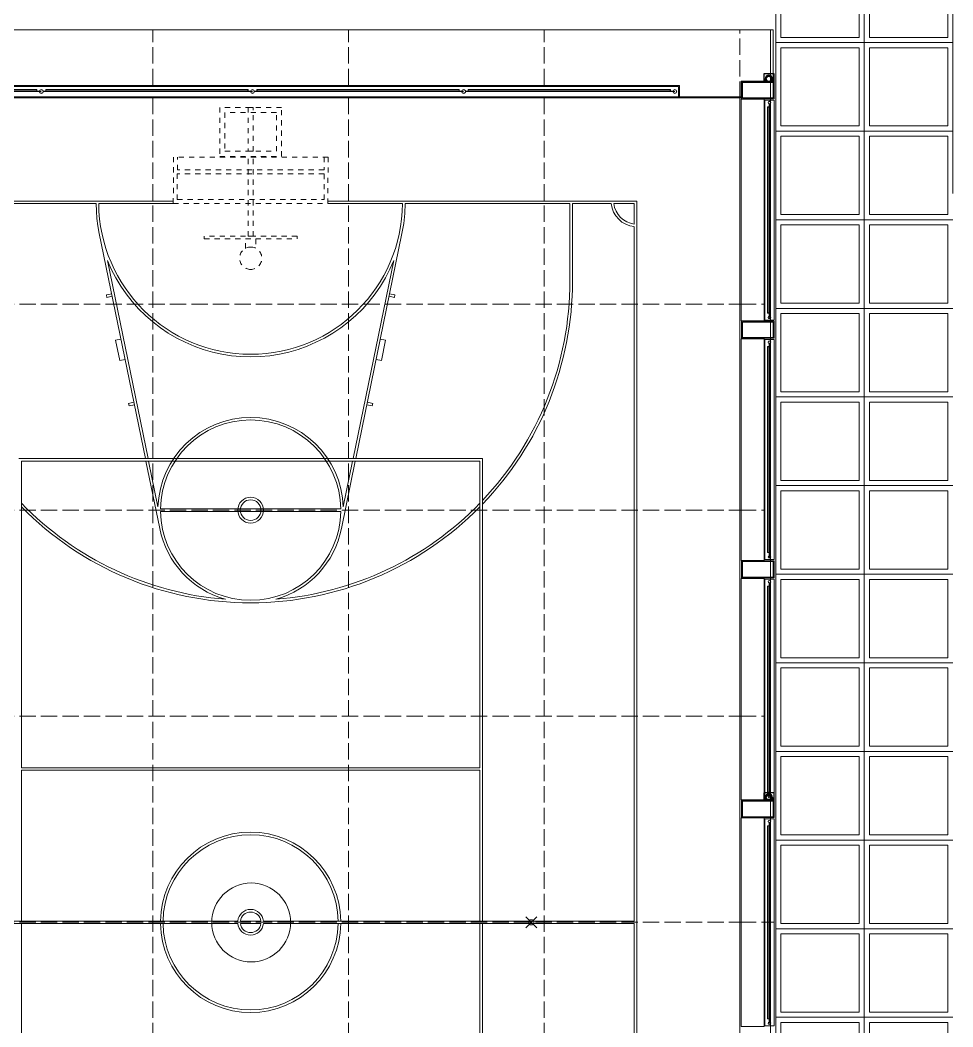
# Model space of a CAD drawing. Header units: metres. Extents: x 349075 to 349285, y 9281902 to 9282050.
# Drawn here: x 349102.09 to 349120.2, y 9282007.75 to 9282027.29 of the extents above; entities that cross this region are included whole.
import ezdxf

# ---------------------------------------------------------------- set-up
doc = ezdxf.new("R2010")
doc.units = ezdxf.units.M
doc.header["$LTSCALE"] = 0.25
doc.linetypes.add('DASHED2', pattern=[0.762, 0.635, -0.127])
doc.linetypes.add('HIDDEN', pattern=[0.375, 0.25, -0.125])
doc.layers.add('ARQ-FONDO', color=253, linetype='CONTINUOUS', lineweight=9)

# ---------------------------------------------------------------- blocks, each defined once
blk = doc.blocks.new('arcos')
at = {"layer": 'ARQ-FONDO', "linetype": 'HIDDEN', "lineweight": 20, "ltscale": 0.8}
for p, q in [((-10.098, -39.438), (-10.098, -37.638)), ((-10.046, -37.638), (-10.098, -37.638)), ((-10.046, -37.638), (-10.046, -39.438)), ((-11.598, -38.488), (-10.098, -38.488)), ((-10.098, -38.488), (-10.098, -38.588)), ((-9.863, -38.438), (-10.046, -38.438)), ((-10.098, -38.588), (-11.598, -38.588)), ((-10.046, -38.638), (-9.863, -38.638)), ((-10.046, -39.438), (-10.098, -39.438))]:
    blk.add_line(p, q, dxfattribs=at)
for points in [[(-10.733, -40.035), (-11.636, -40.042), (-11.636, -37.042), (-10.732, -37.035)], [(-10.809, -39.962), (-11.311, -39.962), (-11.311, -37.113), (-10.809, -37.113)], [(-12.598, -37.938), (-11.648, -37.938), (-11.648, -39.138), (-12.598, -39.138)], [(-11.748, -39.038), (-12.498, -39.038), (-12.498, -38.038), (-11.748, -38.038)], [(-12.598, -38.488), (-11.748, -38.488), (-11.748, -38.588), (-12.598, -38.588)]]:
    blk.add_lwpolyline(points, close=True, dxfattribs=at)
blk.add_lwpolyline([(-11.636, -39.962), (-11.387, -39.962), (-11.386, -37.114), (-11.636, -37.114)], dxfattribs=at)
for start, end in [(0, 180), (180, 0)]:
    blk.add_arc((-9.671, -38.538), 0.217, start, end, dxfattribs=at)
blk = doc.blocks.new('LINEAS DE COLOR NEGRO')
at = {"layer": 'ARQ-FONDO', "lineweight": 0}
for p, q in [((31.648, -31.3), (31.648, -12.3)), ((15.623, -21.551), (15.623, -14.35)), ((15.673, -14.35), (15.673, -21.551)), ((29.648, -14.3), (29.648, -20.298)), ((29.598, -18.8), (29.598, -15.6)), ((15.623, -17.35), (12.698, -17.35)), ((18.598, -17.35), (15.673, -17.35)), ((18.598, -26.25), (18.598, -17.35)), ((24.598, -17.35), (18.648, -17.35)), ((18.648, -17.35), (18.648, -26.25)), ((24.598, -26.25), (24.598, -17.35)), ((24.648, -17.3), (24.648, -26.3)), ((24.648, -19.758), (29.02, -18.861)), ((29.598, -20.298), (29.598, -18.85)), ((28.496, -19.02), (24.648, -19.809)), ((27.777, -19.009), (27.826, -18.999)), ((27.798, -19.112), (27.777, -19.009)), ((27.847, -19.102), (27.826, -18.999)), ((26.553, -19.26), (26.945, -19.179)), ((26.574, -19.363), (26.553, -19.26)), ((26.966, -19.282), (26.945, -19.179)), ((25.671, -19.44), (25.72, -19.43)), ((25.692, -19.543), (25.671, -19.44)), ((25.741, -19.533), (25.72, -19.43)), ((23.291, -20.036), (24.598, -19.768)), ((24.598, -19.819), (23.709, -20.001)), ((23.623, -23.55), (23.623, -20.05)), ((23.673, -20.05), (23.673, -23.55)), ((15.623, -21.998), (15.623, -21.602)), ((15.673, -21.602), (15.673, -21.998)), ((15.623, -29.25), (15.623, -22.049)), ((15.673, -22.049), (15.673, -29.25)), ((29.598, -24.75), (29.598, -23.298)), ((29.648, -23.298), (29.648, -29.3)), ((24.598, -23.832), (23.291, -23.564)), ((23.709, -23.599), (24.598, -23.781)), ((24.648, -23.791), (28.496, -24.58)), ((29.02, -24.739), (24.648, -23.842)), ((25.692, -24.057), (25.671, -24.16)), ((25.671, -24.16), (25.72, -24.17)), ((25.741, -24.067), (25.72, -24.17)), ((26.574, -24.237), (26.553, -24.34)), ((26.553, -24.34), (26.945, -24.421)), ((26.966, -24.318), (26.945, -24.421)), ((27.798, -24.488), (27.777, -24.591)), ((27.777, -24.591), (27.826, -24.601)), ((27.847, -24.498), (27.826, -24.601)), ((29.598, -28), (29.598, -24.8)), ((15.623, -26.3), (6.648, -26.3)), ((12.698, -26.25), (15.623, -26.25)), ((15.673, -26.25), (18.598, -26.25)), ((24.648, -26.3), (15.673, -26.3)), ((18.648, -26.25), (24.598, -26.25)), ((29.598, -28), (28.098, -28)), ((29.598, -28.05), (28.098, -28.05)), ((29.598, -28.803), (29.598, -28.05)), ((29.598, -29.25), (29.598, -28.853)), ((29.648, -29.3), (1.648, -29.3)), ((2.145, -29.25), (15.623, -29.25)), ((15.673, -29.25), (29.15, -29.25)), ((29.201, -29.25), (29.598, -29.25)), ((31.673, -30.126), (31.673, -31.323)), ((-0.352, -31.3), (31.648, -31.3))]:
    blk.add_line(p, q, dxfattribs=at)
for points in [[(29.598, -18.8), (29.453, -18.805), (29.308, -18.817), (29.164, -18.835), (29.02, -18.861)], [(28.496, -19.02), (28.325, -19.095), (28.159, -19.182), (27.998, -19.278), (27.844, -19.384), (27.697, -19.5), (27.557, -19.624), (27.426, -19.758), (27.303, -19.899), (27.188, -20.047), (27.084, -20.202), (26.989, -20.364), (26.905, -20.531), (26.831, -20.703), (26.768, -20.879), (26.716, -21.059), (26.675, -21.242), (26.646, -21.427), (26.629, -21.613), (26.623, -21.8), (26.629, -21.987), (26.646, -22.173), (26.675, -22.358), (26.716, -22.541), (26.768, -22.721), (26.831, -22.897), (26.905, -23.069), (26.989, -23.236), (27.084, -23.398), (27.188, -23.553), (27.303, -23.701), (27.426, -23.842), (27.557, -23.976), (27.697, -24.1), (27.844, -24.216), (27.998, -24.322), (28.159, -24.418), (28.325, -24.505), (28.496, -24.58)], [(29.02, -24.739), (29.212, -24.772), (29.404, -24.792), (29.598, -24.8)]]:
    blk.add_lwpolyline(points, dxfattribs=at)
for centre, radius, start, end in [((28.098, -21.8), 6.25, 134.6021, 225.3979), ((28.098, -21.8), 6.2, 134.1316, 175.47), ((29.623, -21.8), 2.95, 90.4856, 269.5144), ((15.648, -21.8), 1.75, 90.8185, 180), ((15.648, -21.8), 1.7, 90.8426, 180), ((15.648, -21.8), 1.75, 360, 89.1815), ((15.648, -21.8), 1.7, 0, 89.1574), ((23.648, -21.8), 1.75, 90.8185, 269.1815), ((23.648, -21.8), 1.8, 101.4367, 163.9752), ((23.648, -21.8), 1.75, 270.8185, 89.1815), ((23.648, -21.8), 1.8, 271.9511, 88.0489), ((15.648, -21.8), 0.25, 95.7392, 180), ((15.648, -21.8), 0.2, 97.1808, 180), ((15.648, -21.8), 0.25, 360, 84.2608), ((15.648, -21.8), 0.2, 0, 82.8192), ((23.648, -21.8), 0.25, 360, 180), ((23.648, -21.8), 0.2, 360, 180), ((15.648, -21.8), 1.75, 180, 269.1815), ((15.648, -21.8), 1.7, 180, 269.1574), ((15.648, -21.8), 0.25, 180, 264.2608), ((15.648, -21.8), 0.2, 180, 262.8192), ((15.648, -21.8), 1.7, 270.8426, 360), ((15.648, -21.8), 1.75, 270.8185, 360), ((15.648, -21.8), 0.2, 277.1808, 360), ((15.648, -21.8), 0.25, 275.7392, 360), ((23.648, -21.8), 1.8, 179.9965, 180.0035), ((23.648, -21.8), 0.25, 180, 360), ((23.648, -21.8), 0.2, 180, 360), ((28.098, -21.8), 6.2, 184.53, 225.8684), ((23.648, -21.8), 1.8, 196.0248, 258.5633), ((28.098, -21.8), 6.25, 226.0545, 270), ((28.098, -21.8), 6.2, 226.536, 270), ((29.648, -29.3), 0.5, 95.7392, 174.2608), ((29.648, -29.3), 0.45, 96.3794, 173.6206)]:
    blk.add_arc(centre, radius, start, end, dxfattribs=at)
blk = doc.blocks.new('cerco de malla - h_2_435-4214715-PLANTA GENERAL')
at = {"layer": 'ARQ-FONDO'}
for p, q in [((0, 0.007), (0.021, 0.007)), ((0, 0.007), (0, 0.004)), ((0.022, 0.004), (0, 0.004)), ((0.025, 0.004), (0.025, 0.009)), ((0.025, 0.009), (0.085, 0.009)), ((0.085, 0.004), (0.025, 0.004)), ((4.085, 0.042), (0.085, 0.042)), ((4.085, 0.042), (0.085, 0.042)), ((0.085, 0.009), (0.085, 0.042)), ((0.085, 0.009), (0.085, 0.004)), ((0.123, 0.009), (0.085, 0.009)), ((0.085, 0.004), (0.123, 0.004)), ((0.088, 0.039), (0.088, 0.01)), ((0.088, 0.015), (0.12, 0.015)), ((0.088, 0.01), (0.088, 0.015)), ((0.12, 0.01), (0.088, 0.01)), ((4.05, 0.015), (0.12, 0.015)), ((2.066, 0.01), (0.12, 0.01)), ((0.123, 0.004), (0.123, 0.009)), ((0.123, 0.007), (2.066, 0.007)), ((2.066, 0.006), (0.123, 0.006)), ((2.066, 0.004), (0.123, 0.004)), ((2.066, 0.007), (2.066, 0.01)), ((2.066, 0.01), (2.104, 0.01)), ((2.066, 0.007), (2.066, 0.004)), ((2.066, 0.004), (2.104, 0.004)), ((2.104, 0.01), (2.104, 0.007)), ((4.05, 0.01), (2.104, 0.01)), ((2.104, 0.007), (4.047, 0.007)), ((2.104, 0.004), (2.104, 0.007)), ((4.047, 0.006), (2.104, 0.006)), ((4.047, 0.004), (2.104, 0.004)), ((4.085, 0.009), (4.047, 0.009)), ((4.047, 0.009), (4.047, 0.004)), ((4.047, 0.004), (4.085, 0.004)), ((4.05, 0.015), (4.082, 0.015)), ((4.05, 0.01), (4.05, 0.015)), ((4.082, 0.01), (4.05, 0.01)), ((4.082, 0.01), (4.082, 0.039)), ((4.082, 0.015), (4.082, 0.01)), ((4.085, 0.042), (4.085, 0.009)), ((4.085, 0.009), (4.145, 0.009)), ((4.085, 0.004), (4.085, 0.009)), ((4.145, 0.004), (4.085, 0.004)), ((4.145, 0.009), (4.145, 0.004))]:
    blk.add_line(p, q, dxfattribs=at)
for centre, radius, start, end in [((0, 0.004), 0.025, 0, 180), ((0, 0.004), 0.025, 180, 360), ((0, 0.004), 0.0218, 0, 180), ((0, 0.004), 0.0218, 180, 360), ((0, 0.004), 0.0218, 142.4111, 145.3367), ((0, 0.004), 0.0218, 107.2326, 109.3015), ((0, 0.004), 0.0218, 70.6985, 72.7674), ((0, 0.004), 0.0218, 34.6633, 37.5889), ((0.085, 0.039), 0.00317, 360, 90), ((0.091, 0.01), 0.00317, 180, 211.0682), ((4.079, 0.01), 0.00318, 328.9318, 360), ((4.085, 0.039), 0.00318, 90, 180), ((4.17, 0.004), 0.025, 0, 180), ((4.17, 0.004), 0.025, 180, 0), ((4.17, 0.004), 0.0218, 360, 180), ((4.17, 0.004), 0.0218, 180, 360), ((4.17, 0.004), 0.0218, 142.4111, 145.3367), ((4.17, 0.004), 0.0218, 107.2326, 109.3015), ((4.17, 0.004), 0.0218, 70.6985, 72.7674), ((4.17, 0.004), 0.0218, 34.6633, 37.5889), ((0, 0.004), 0.0218, 214.6633, 217.5889), ((0, 0.004), 0.0218, 250.6985, 252.7674), ((0, 0.004), 0.0218, 287.2326, 289.3015), ((0, 0.004), 0.0218, 322.4111, 325.3367), ((4.17, 0.004), 0.0218, 214.6633, 217.5889), ((4.17, 0.004), 0.0218, 250.6985, 252.7674), ((4.17, 0.004), 0.0218, 287.2326, 289.3015), ((4.17, 0.004), 0.0218, 322.4111, 325.3367)]:
    blk.add_arc(centre, radius, start, end, dxfattribs=at)
for points, knots in [([(0.085, 0.042), (0.085, 0.042), (0.086, 0.042), (0.086, 0.042), (0.087, 0.042), (0.087, 0.042), (0.087, 0.041), (0.087, 0.041), (0.087, 0.041), (0.088, 0.041), (0.088, 0.041), (0.088, 0.04), (0.088, 0.04), (0.088, 0.039), (0.088, 0.039)], [-1, -1, -1, -1, -0.833333, -0.75, -0.666667, -0.625, -0.583333, -0.5, -0.458333, -0.416667, -0.333333, -0.25, -0.166667, 0, 0, 0, 0]), ([(4.082, 0.039), (4.082, 0.039), (4.082, 0.04), (4.082, 0.04), (4.082, 0.041), (4.082, 0.041), (4.083, 0.041), (4.083, 0.041), (4.083, 0.041), (4.083, 0.042), (4.084, 0.042), (4.084, 0.042), (4.084, 0.042), (4.085, 0.042), (4.085, 0.042)], [0, 0, 0, 0, 0.166667, 0.25, 0.333333, 0.416667, 0.458333, 0.5, 0.583333, 0.666667, 0.708333, 0.75, 0.833333, 1, 1, 1, 1])]:
    blk.add_open_spline(points, degree=3, knots=knots, dxfattribs=at)
blk = doc.blocks.new('cerco de malla - H_2_0-4363173-PLANTA GENERAL')
at = {"layer": 'ARQ-FONDO'}
for p, q in [((0, 0.007), (0.033, 0.007)), ((0, 0.007), (0, 0.004)), ((0.034, 0.004), (0, 0.004)), ((0.037, 0.007), (0.038, 0.007)), ((0.038, 0.004), (0.038, 0.009)), ((0.038, 0.009), (0.085, 0.009)), ((0.085, 0.004), (0.038, 0.004)), ((4.015, 0.042), (0.085, 0.042)), ((0.085, 0.009), (0.085, 0.042)), ((4.015, 0.042), (0.085, 0.042)), ((0.085, 0.009), (0.085, 0.004)), ((0.123, 0.009), (0.085, 0.009)), ((0.085, 0.004), (0.123, 0.004)), ((0.088, 0.039), (0.088, 0.01)), ((0.088, 0.015), (0.12, 0.015)), ((0.088, 0.01), (0.088, 0.015)), ((0.12, 0.01), (0.088, 0.01)), ((0.12, 0.015), (0.12, 0.01)), ((3.98, 0.015), (0.12, 0.015)), ((2.031, 0.01), (0.12, 0.01)), ((0.123, 0.004), (0.123, 0.009)), ((0.123, 0.007), (2.031, 0.007)), ((2.031, 0.006), (0.123, 0.006)), ((2.031, 0.004), (0.123, 0.004)), ((2.031, 0.007), (2.031, 0.01)), ((2.031, 0.01), (2.069, 0.01)), ((2.069, 0.007), (2.031, 0.007)), ((2.031, 0.007), (2.031, 0.004)), ((2.031, 0.004), (2.069, 0.004)), ((2.069, 0.01), (2.069, 0.007)), ((3.98, 0.01), (2.069, 0.01)), ((2.069, 0.007), (3.977, 0.007)), ((2.069, 0.004), (2.069, 0.007)), ((3.977, 0.006), (2.069, 0.006)), ((3.977, 0.004), (2.069, 0.004)), ((4.015, 0.009), (3.977, 0.009)), ((3.977, 0.009), (3.977, 0.004)), ((3.977, 0.004), (4.015, 0.004)), ((3.98, 0.015), (4.012, 0.015)), ((3.98, 0.01), (3.98, 0.015)), ((4.012, 0.01), (3.98, 0.01)), ((4.012, 0.01), (4.012, 0.039)), ((4.012, 0.015), (4.012, 0.01)), ((4.015, 0.042), (4.015, 0.009)), ((4.015, 0.009), (4.063, 0.009)), ((4.015, 0.004), (4.015, 0.009)), ((4.063, 0.004), (4.015, 0.004)), ((4.063, 0.009), (4.063, 0.004))]:
    blk.add_line(p, q, dxfattribs=at)
for centre, radius, start, end in [((0, 0.004), 0.0375, 0, 180), ((0, 0.004), 0.0375, 180, 360), ((0, 0.004), 0.0343, 0, 180), ((0, 0.004), 0.0343, 180, 360), ((0.085, 0.039), 0.00317, 0, 90), ((0.091, 0.01), 0.00317, 180, 211.0682), ((4.009, 0.01), 0.00318, 328.9318, 360), ((4.015, 0.039), 0.00317, 90, 180), ((4.1, 0.004), 0.0375, 0, 180), ((4.1, 0.004), 0.0375, 180, 0), ((4.1, 0.004), 0.0343, 360, 180), ((4.1, 0.004), 0.0343, 180, 360)]:
    blk.add_arc(centre, radius, start, end, dxfattribs=at)
for points, knots in [([(0.085, 0.042), (0.085, 0.042), (0.086, 0.042), (0.086, 0.042), (0.087, 0.042), (0.087, 0.042), (0.087, 0.041), (0.087, 0.041), (0.087, 0.041), (0.088, 0.041), (0.088, 0.041), (0.088, 0.04), (0.088, 0.04), (0.088, 0.039), (0.088, 0.039)], [-1, -1, -1, -1, -0.833333, -0.75, -0.666667, -0.625, -0.583333, -0.5, -0.458333, -0.416667, -0.333333, -0.25, -0.166667, 0, 0, 0, 0]), ([(4.012, 0.039), (4.012, 0.039), (4.012, 0.04), (4.012, 0.04), (4.012, 0.041), (4.012, 0.041), (4.013, 0.041), (4.013, 0.041), (4.013, 0.041), (4.013, 0.042), (4.014, 0.042), (4.014, 0.042), (4.014, 0.042), (4.015, 0.042), (4.015, 0.042)], [0, 0, 0, 0, 0.166667, 0.25, 0.333333, 0.416667, 0.458333, 0.5, 0.583333, 0.666667, 0.708333, 0.75, 0.833333, 1, 1, 1, 1])]:
    blk.add_open_spline(points, degree=3, knots=knots, dxfattribs=at)
blk = doc.blocks.new('cerco de malla - H_2_0-V8-PLANTA GENERAL')
at = {"layer": 'ARQ-FONDO'}
for p, q in [((0, 0.007), (0.033, 0.007)), ((0, 0.007), (0, 0.004)), ((0.034, 0.004), (0, 0.004)), ((0.037, 0.007), (0.038, 0.007)), ((0.038, 0.004), (0.038, 0.009)), ((0.038, 0.009), (0.085, 0.009)), ((0.085, 0.004), (0.038, 0.004)), ((4.015, 0.042), (0.085, 0.042)), ((0.085, 0.009), (0.085, 0.042)), ((4.015, 0.042), (0.085, 0.042)), ((0.085, 0.009), (0.085, 0.004)), ((0.123, 0.009), (0.085, 0.009)), ((0.085, 0.004), (0.123, 0.004)), ((0.088, 0.039), (0.088, 0.01)), ((0.088, 0.015), (0.12, 0.015)), ((0.088, 0.01), (0.088, 0.015)), ((0.12, 0.01), (0.088, 0.01)), ((0.12, 0.015), (0.12, 0.01)), ((3.98, 0.015), (0.12, 0.015)), ((2.031, 0.01), (0.12, 0.01)), ((0.123, 0.004), (0.123, 0.009)), ((0.123, 0.007), (2.031, 0.007)), ((2.031, 0.006), (0.123, 0.006)), ((2.031, 0.004), (0.123, 0.004)), ((2.031, 0.007), (2.031, 0.01)), ((2.031, 0.01), (2.069, 0.01)), ((2.069, 0.007), (2.031, 0.007)), ((2.031, 0.007), (2.031, 0.004)), ((2.031, 0.004), (2.069, 0.004)), ((2.069, 0.01), (2.069, 0.007)), ((3.98, 0.01), (2.069, 0.01)), ((2.069, 0.007), (3.977, 0.007)), ((2.069, 0.004), (2.069, 0.007)), ((3.977, 0.006), (2.069, 0.006)), ((3.977, 0.004), (2.069, 0.004)), ((4.015, 0.009), (3.977, 0.009)), ((3.977, 0.009), (3.977, 0.004)), ((3.977, 0.004), (4.015, 0.004)), ((3.98, 0.015), (4.012, 0.015)), ((3.98, 0.01), (3.98, 0.015)), ((4.012, 0.01), (3.98, 0.01)), ((4.012, 0.01), (4.012, 0.039)), ((4.012, 0.015), (4.012, 0.01)), ((4.015, 0.042), (4.015, 0.009)), ((4.015, 0.009), (4.063, 0.009)), ((4.015, 0.004), (4.015, 0.009)), ((4.063, 0.004), (4.015, 0.004)), ((4.063, 0.009), (4.063, 0.004))]:
    blk.add_line(p, q, dxfattribs=at)
for centre, radius, start, end in [((0, 0.004), 0.0375, 0, 180), ((0, 0.004), 0.0375, 180, 360), ((0, 0.004), 0.0343, 0, 180), ((0, 0.004), 0.0343, 180, 360), ((0.085, 0.039), 0.00317, 0, 90), ((0.091, 0.01), 0.00317, 180, 211.0682), ((4.009, 0.01), 0.00318, 328.9318, 360), ((4.015, 0.039), 0.00317, 90, 180), ((4.1, 0.004), 0.0375, 0, 180), ((4.1, 0.004), 0.0375, 180, 0), ((4.1, 0.004), 0.0343, 360, 180), ((4.1, 0.004), 0.0343, 180, 360)]:
    blk.add_arc(centre, radius, start, end, dxfattribs=at)
for points, knots in [([(0.085, 0.042), (0.085, 0.042), (0.086, 0.042), (0.086, 0.042), (0.087, 0.042), (0.087, 0.042), (0.087, 0.041), (0.087, 0.041), (0.087, 0.041), (0.088, 0.041), (0.088, 0.041), (0.088, 0.04), (0.088, 0.04), (0.088, 0.039), (0.088, 0.039)], [-1, -1, -1, -1, -0.833333, -0.75, -0.666667, -0.625, -0.583333, -0.5, -0.458333, -0.416667, -0.333333, -0.25, -0.166667, 0, 0, 0, 0]), ([(4.012, 0.039), (4.012, 0.039), (4.012, 0.04), (4.012, 0.04), (4.012, 0.041), (4.012, 0.041), (4.013, 0.041), (4.013, 0.041), (4.013, 0.041), (4.013, 0.042), (4.014, 0.042), (4.014, 0.042), (4.014, 0.042), (4.015, 0.042), (4.015, 0.042)], [0, 0, 0, 0, 0.166667, 0.25, 0.333333, 0.416667, 0.458333, 0.5, 0.583333, 0.666667, 0.708333, 0.75, 0.833333, 1, 1, 1, 1])]:
    blk.add_open_spline(points, degree=3, knots=knots, dxfattribs=at)
blk = doc.blocks.new('cerco de malla - H_2_0-V9-PLANTA GENERAL')
at = {"layer": 'ARQ-FONDO'}
for p, q in [((0, 0.007), (0.033, 0.007)), ((0, 0.007), (0, 0.004)), ((0.034, 0.004), (0, 0.004)), ((0.037, 0.007), (0.038, 0.007)), ((0.038, 0.004), (0.038, 0.009)), ((0.038, 0.009), (0.085, 0.009)), ((0.085, 0.004), (0.038, 0.004)), ((4.015, 0.042), (0.085, 0.042)), ((0.085, 0.009), (0.085, 0.042)), ((4.015, 0.042), (0.085, 0.042)), ((0.085, 0.009), (0.085, 0.004)), ((0.123, 0.009), (0.085, 0.009)), ((0.085, 0.004), (0.123, 0.004)), ((0.088, 0.039), (0.088, 0.01)), ((0.088, 0.015), (0.12, 0.015)), ((0.088, 0.01), (0.088, 0.015)), ((0.12, 0.01), (0.088, 0.01)), ((0.12, 0.015), (0.12, 0.01)), ((3.98, 0.015), (0.12, 0.015)), ((2.031, 0.01), (0.12, 0.01)), ((0.123, 0.004), (0.123, 0.009)), ((0.123, 0.007), (2.031, 0.007)), ((2.031, 0.006), (0.123, 0.006)), ((2.031, 0.004), (0.123, 0.004)), ((2.031, 0.007), (2.031, 0.01)), ((2.031, 0.01), (2.069, 0.01)), ((2.069, 0.007), (2.031, 0.007)), ((2.031, 0.007), (2.031, 0.004)), ((2.031, 0.004), (2.069, 0.004)), ((2.069, 0.01), (2.069, 0.007)), ((3.98, 0.01), (2.069, 0.01)), ((2.069, 0.007), (3.977, 0.007)), ((2.069, 0.004), (2.069, 0.007)), ((3.977, 0.006), (2.069, 0.006)), ((3.977, 0.004), (2.069, 0.004)), ((4.015, 0.009), (3.977, 0.009)), ((3.977, 0.009), (3.977, 0.004)), ((3.977, 0.004), (4.015, 0.004)), ((3.98, 0.015), (4.012, 0.015)), ((3.98, 0.01), (3.98, 0.015)), ((4.012, 0.01), (3.98, 0.01)), ((4.012, 0.01), (4.012, 0.039)), ((4.012, 0.015), (4.012, 0.01)), ((4.015, 0.042), (4.015, 0.009)), ((4.015, 0.009), (4.063, 0.009)), ((4.015, 0.004), (4.015, 0.009)), ((4.063, 0.004), (4.015, 0.004)), ((4.063, 0.009), (4.063, 0.004))]:
    blk.add_line(p, q, dxfattribs=at)
for centre, radius, start, end in [((0, 0.004), 0.0375, 0, 180), ((0, 0.004), 0.0375, 180, 360), ((0, 0.004), 0.0343, 0, 180), ((0, 0.004), 0.0343, 180, 360), ((0.085, 0.039), 0.00317, 0, 90), ((0.091, 0.01), 0.00317, 180, 211.0682), ((4.009, 0.01), 0.00318, 328.9318, 360), ((4.015, 0.039), 0.00317, 90, 180), ((4.1, 0.004), 0.0375, 0, 180), ((4.1, 0.004), 0.0375, 180, 0), ((4.1, 0.004), 0.0343, 360, 180), ((4.1, 0.004), 0.0343, 180, 360)]:
    blk.add_arc(centre, radius, start, end, dxfattribs=at)
for points, knots in [([(0.085, 0.042), (0.085, 0.042), (0.086, 0.042), (0.086, 0.042), (0.087, 0.042), (0.087, 0.042), (0.087, 0.041), (0.087, 0.041), (0.087, 0.041), (0.088, 0.041), (0.088, 0.041), (0.088, 0.04), (0.088, 0.04), (0.088, 0.039), (0.088, 0.039)], [-1, -1, -1, -1, -0.833333, -0.75, -0.666667, -0.625, -0.583333, -0.5, -0.458333, -0.416667, -0.333333, -0.25, -0.166667, 0, 0, 0, 0]), ([(4.012, 0.039), (4.012, 0.039), (4.012, 0.04), (4.012, 0.04), (4.012, 0.041), (4.012, 0.041), (4.013, 0.041), (4.013, 0.041), (4.013, 0.041), (4.013, 0.042), (4.014, 0.042), (4.014, 0.042), (4.014, 0.042), (4.015, 0.042), (4.015, 0.042)], [0, 0, 0, 0, 0.166667, 0.25, 0.333333, 0.416667, 0.458333, 0.5, 0.583333, 0.666667, 0.708333, 0.75, 0.833333, 1, 1, 1, 1])]:
    blk.add_open_spline(points, degree=3, knots=knots, dxfattribs=at)
blk = doc.blocks.new('cerco de malla - H_2_0-V10-PLANTA GENERAL')
at = {"layer": 'ARQ-FONDO'}
for p, q in [((0, 0.007), (0.033, 0.007)), ((0, 0.007), (0, 0.004)), ((0.034, 0.004), (0, 0.004)), ((0.037, 0.007), (0.038, 0.007)), ((0.038, 0.004), (0.038, 0.009)), ((0.038, 0.009), (0.085, 0.009)), ((0.085, 0.004), (0.038, 0.004)), ((4.015, 0.042), (0.085, 0.042)), ((0.085, 0.009), (0.085, 0.042)), ((4.015, 0.042), (0.085, 0.042)), ((0.085, 0.009), (0.085, 0.004)), ((0.123, 0.009), (0.085, 0.009)), ((0.085, 0.004), (0.123, 0.004)), ((0.088, 0.039), (0.088, 0.01)), ((0.088, 0.015), (0.12, 0.015)), ((0.088, 0.01), (0.088, 0.015)), ((0.12, 0.01), (0.088, 0.01)), ((0.12, 0.015), (0.12, 0.01)), ((3.98, 0.015), (0.12, 0.015)), ((2.031, 0.01), (0.12, 0.01)), ((0.123, 0.004), (0.123, 0.009)), ((0.123, 0.007), (2.031, 0.007)), ((2.031, 0.006), (0.123, 0.006)), ((2.031, 0.004), (0.123, 0.004)), ((2.031, 0.007), (2.031, 0.01)), ((2.031, 0.01), (2.069, 0.01)), ((2.069, 0.007), (2.031, 0.007)), ((2.031, 0.007), (2.031, 0.004)), ((2.031, 0.004), (2.069, 0.004)), ((2.069, 0.01), (2.069, 0.007)), ((3.98, 0.01), (2.069, 0.01)), ((2.069, 0.007), (3.977, 0.007)), ((2.069, 0.004), (2.069, 0.007)), ((3.977, 0.006), (2.069, 0.006)), ((3.977, 0.004), (2.069, 0.004)), ((4.015, 0.009), (3.977, 0.009)), ((3.977, 0.009), (3.977, 0.004)), ((3.977, 0.004), (4.015, 0.004)), ((3.98, 0.015), (4.012, 0.015)), ((3.98, 0.01), (3.98, 0.015)), ((4.012, 0.01), (3.98, 0.01)), ((4.012, 0.01), (4.012, 0.039)), ((4.012, 0.015), (4.012, 0.01)), ((4.015, 0.042), (4.015, 0.009)), ((4.015, 0.009), (4.063, 0.009)), ((4.015, 0.004), (4.015, 0.009)), ((4.063, 0.004), (4.015, 0.004)), ((4.063, 0.009), (4.063, 0.004))]:
    blk.add_line(p, q, dxfattribs=at)
for centre, radius, start, end in [((0, 0.004), 0.0375, 0, 180), ((0, 0.004), 0.0375, 180, 360), ((0, 0.004), 0.0343, 0, 180), ((0, 0.004), 0.0343, 180, 360), ((0.085, 0.039), 0.00317, 0, 90), ((0.091, 0.01), 0.00317, 180, 211.0682), ((4.009, 0.01), 0.00318, 328.9318, 360), ((4.015, 0.039), 0.00317, 90, 180), ((4.1, 0.004), 0.0375, 0, 180), ((4.1, 0.004), 0.0375, 180, 0), ((4.1, 0.004), 0.0343, 360, 180), ((4.1, 0.004), 0.0343, 180, 360)]:
    blk.add_arc(centre, radius, start, end, dxfattribs=at)
for points, knots in [([(0.085, 0.042), (0.085, 0.042), (0.086, 0.042), (0.086, 0.042), (0.087, 0.042), (0.087, 0.042), (0.087, 0.041), (0.087, 0.041), (0.087, 0.041), (0.088, 0.041), (0.088, 0.041), (0.088, 0.04), (0.088, 0.04), (0.088, 0.039), (0.088, 0.039)], [-1, -1, -1, -1, -0.833333, -0.75, -0.666667, -0.625, -0.583333, -0.5, -0.458333, -0.416667, -0.333333, -0.25, -0.166667, 0, 0, 0, 0]), ([(4.012, 0.039), (4.012, 0.039), (4.012, 0.04), (4.012, 0.04), (4.012, 0.041), (4.012, 0.041), (4.013, 0.041), (4.013, 0.041), (4.013, 0.041), (4.013, 0.042), (4.014, 0.042), (4.014, 0.042), (4.014, 0.042), (4.015, 0.042), (4.015, 0.042)], [0, 0, 0, 0, 0.166667, 0.25, 0.333333, 0.416667, 0.458333, 0.5, 0.583333, 0.666667, 0.708333, 0.75, 0.833333, 1, 1, 1, 1])]:
    blk.add_open_spline(points, degree=3, knots=knots, dxfattribs=at)
blk = doc.blocks.new('montante')
at = {"layer": 'ARQ-FONDO', "lineweight": 30}
for p, q in [((0, 0.07), (0.045, 0.07)), ((0, 0.06), (0.055, 0.06)), ((0.045, 0.07), (0.045, 0.095)), ((0, -0.06), (0.055, -0.06)), ((0, -0.07), (0.045, -0.07)), ((0.045, -0.07), (0.045, -0.095))]:
    blk.add_line(p, q, dxfattribs=at)
blk.add_lwpolyline([(-0.095, 0.1), (-0.095, -0.1), (0.055, -0.1), (0.055, 0.1)], close=True, dxfattribs=at)
blk.add_circle((0, 0), 0.05, dxfattribs=at)
for centre, radius, start, end in [((0, 0), 0.07, 90, 270), ((0, 0), 0.06, 90, 270), ((0.05, 0.095), 0.005, 0, 180), ((0.05, -0.095), 0.005, 180, 0)]:
    blk.add_arc(centre, radius, start, end, dxfattribs=at)
blk = doc.blocks.new('POLIDEPORTIVO')
at = {"layer": 'ARQ-FONDO', "lineweight": 0}
for p, q in [((374627.973, 9249313.221), (374604.623, 9249313.221)), ((374627.973, 9249312.221), (374627.973, 9249313.221)), ((374627.348, 9249311.921), (374627.348, 9249312.221)), ((374627.348, 9249312.221), (374627.973, 9249312.221)), ((374627.988, 9249312.211), (374627.358, 9249312.211)), ((374627.358, 9249312.211), (374627.358, 9249311.881)), ((374627.373, 9249312.196), (374627.973, 9249312.196)), ((374627.373, 9249311.896), (374627.373, 9249312.196)), ((374627.973, 9249312.196), (374627.973, 9249311.896)), ((374627.988, 9249312.13), (374627.988, 9249312.211)), ((374609.57, 9249312.136), (374626.151, 9249312.136)), ((374626.136, 9249312.121), (374609.585, 9249312.121)), ((374626.136, 9249311.921), (374626.136, 9249312.121)), ((374626.151, 9249312.136), (374626.151, 9249311.906)), ((374627.988, 9249311.881), (374627.988, 9249312.13)), ((374626.151, 9249311.906), (374609.57, 9249311.906)), ((374609.585, 9249311.921), (374626.136, 9249311.921)), ((374627.798, 9249311.871), (374627.348, 9249311.871)), ((374627.348, 9249311.871), (374627.348, 9249307.571)), ((374627.358, 9249311.881), (374627.988, 9249311.881)), ((374627.973, 9249311.896), (374627.373, 9249311.896)), ((374627.798, 9249307.571), (374627.798, 9249311.871)), ((374627.808, 9249311.856), (374627.808, 9249307.586)), ((374627.988, 9249311.856), (374627.808, 9249311.856)), ((374627.988, 9249307.586), (374627.988, 9249311.856)), ((374627.348, 9249307.571), (374627.798, 9249307.571)), ((374627.988, 9249307.561), (374627.358, 9249307.561)), ((374627.358, 9249307.561), (374627.358, 9249307.231)), ((374627.373, 9249307.546), (374627.973, 9249307.546)), ((374627.373, 9249307.246), (374627.373, 9249307.546)), ((374627.808, 9249307.586), (374627.988, 9249307.586)), ((374627.973, 9249307.546), (374627.973, 9249307.246)), ((374627.988, 9249307.231), (374627.988, 9249307.561)), ((374627.798, 9249307.221), (374627.348, 9249307.221)), ((374627.348, 9249307.221), (374627.348, 9249302.921)), ((374627.358, 9249307.231), (374627.988, 9249307.231)), ((374627.973, 9249307.246), (374627.373, 9249307.246)), ((374627.798, 9249302.921), (374627.798, 9249307.221)), ((374627.808, 9249307.206), (374627.808, 9249302.936)), ((374627.988, 9249307.206), (374627.808, 9249307.206)), ((374627.988, 9249302.936), (374627.988, 9249307.206)), ((374627.348, 9249302.921), (374627.798, 9249302.921)), ((374627.988, 9249302.911), (374627.358, 9249302.911)), ((374627.358, 9249302.911), (374627.358, 9249302.581)), ((374627.373, 9249302.896), (374627.973, 9249302.896)), ((374627.373, 9249302.596), (374627.373, 9249302.896)), ((374627.808, 9249302.936), (374627.988, 9249302.936)), ((374627.973, 9249302.896), (374627.973, 9249302.596)), ((374627.988, 9249302.581), (374627.988, 9249302.911)), ((374627.798, 9249302.571), (374627.348, 9249302.571)), ((374627.348, 9249302.571), (374627.348, 9249298.271)), ((374627.358, 9249302.581), (374627.988, 9249302.581)), ((374627.973, 9249302.596), (374627.373, 9249302.596)), ((374627.798, 9249298.271), (374627.798, 9249302.571)), ((374627.808, 9249302.556), (374627.808, 9249298.286)), ((374627.988, 9249302.556), (374627.808, 9249302.556)), ((374627.988, 9249298.286), (374627.988, 9249302.556)), ((374627.348, 9249298.271), (374627.798, 9249298.271)), ((374627.988, 9249298.261), (374627.358, 9249298.261)), ((374627.358, 9249298.261), (374627.358, 9249297.931)), ((374627.373, 9249298.246), (374627.973, 9249298.246)), ((374627.373, 9249297.946), (374627.373, 9249298.246)), ((374627.808, 9249298.286), (374627.988, 9249298.286)), ((374627.973, 9249298.246), (374627.973, 9249297.946)), ((374627.988, 9249297.931), (374627.988, 9249298.261)), ((374627.798, 9249297.921), (374627.348, 9249297.921)), ((374627.348, 9249297.921), (374627.348, 9249293.871)), ((374627.358, 9249297.931), (374627.988, 9249297.931)), ((374627.973, 9249297.946), (374627.373, 9249297.946)), ((374627.798, 9249293.871), (374627.798, 9249297.921)), ((374627.808, 9249297.906), (374627.808, 9249293.886)), ((374627.988, 9249297.906), (374627.808, 9249297.906)), ((374627.988, 9249293.886), (374627.988, 9249297.906)), ((374627.348, 9249293.871), (374627.798, 9249293.871)), ((374627.808, 9249293.886), (374627.988, 9249293.886))]:
    blk.add_line(p, q, dxfattribs=at)
at = {"layer": 'ARQ-FONDO', "linetype": 'DASHED2', "lineweight": 0, "ltscale": 2}
for p, q in [((374615.925, 9249312.146), (374615.925, 9249313.221)), ((374619.725, 9249312.146), (374619.725, 9249313.221)), ((374623.525, 9249312.146), (374623.525, 9249313.221)), ((374627.325, 9249311.896), (374627.325, 9249313.221)), ((374615.925, 9249311.896), (374615.925, 9249279.896)), ((374619.725, 9249311.896), (374619.725, 9249279.896)), ((374623.525, 9249311.896), (374623.525, 9249279.896)), ((374626.163, 9249311.896), (374627.325, 9249311.896)), ((374627.325, 9249311.896), (374627.325, 9249279.896)), ((374627.325, 9249311.896), (374627.35, 9249311.896)), ((374608.325, 9249307.896), (374627.325, 9249307.896)), ((374627.325, 9249307.896), (374627.8, 9249307.896)), ((374608.325, 9249303.896), (374627.325, 9249303.896)), ((374627.325, 9249303.896), (374627.8, 9249303.896)), ((374608.325, 9249299.896), (374627.325, 9249299.896)), ((374627.325, 9249299.896), (374627.8, 9249299.896)), ((374608.325, 9249295.896), (374627.325, 9249295.896)), ((374627.325, 9249295.896), (374627.975, 9249295.896))]:
    blk.add_line(p, q, dxfattribs=at)
at = {"layer": 'ARQ-FONDO'}
for p, q in [((374627.859, 9249297.771), (374627.859, 9249294.021)), ((374627.859, 9249297.771), (374627.859, 9249294.021)), ((374627.859, 9249297.771), (374627.893, 9249297.771)), ((374627.891, 9249297.768), (374627.863, 9249297.768)), ((374627.886, 9249297.768), (374627.891, 9249297.768)), ((374627.886, 9249297.736), (374627.886, 9249297.768)), ((374627.886, 9249297.736), (374627.886, 9249294.056)), ((374627.891, 9249297.736), (374627.886, 9249297.736)), ((374627.891, 9249297.768), (374627.891, 9249297.736)), ((374627.891, 9249297.736), (374627.891, 9249296.04)), ((374627.893, 9249297.831), (374627.898, 9249297.831)), ((374627.893, 9249297.771), (374627.893, 9249297.831)), ((374627.893, 9249297.771), (374627.893, 9249297.733)), ((374627.898, 9249297.771), (374627.893, 9249297.771)), ((374627.893, 9249297.733), (374627.898, 9249297.733)), ((374627.894, 9249296.04), (374627.894, 9249297.733)), ((374627.895, 9249297.733), (374627.895, 9249296.04)), ((374627.898, 9249297.831), (374627.898, 9249297.771)), ((374627.898, 9249297.733), (374627.898, 9249297.771)), ((374627.898, 9249297.733), (374627.898, 9249296.04)), ((374623.168, 9249295.79), (374623.381, 9249296.002)), ((374623.168, 9249296.002), (374623.381, 9249295.79)), ((374627.891, 9249296.04), (374627.894, 9249296.04)), ((374627.891, 9249296.002), (374627.891, 9249296.04)), ((374627.894, 9249296.002), (374627.891, 9249296.002)), ((374627.891, 9249296.002), (374627.891, 9249294.056)), ((374627.898, 9249296.04), (374627.894, 9249296.04)), ((374627.894, 9249294.059), (374627.894, 9249296.002)), ((374627.894, 9249296.002), (374627.898, 9249296.002)), ((374627.895, 9249296.002), (374627.895, 9249294.059)), ((374627.898, 9249296.002), (374627.898, 9249296.04)), ((374627.898, 9249296.002), (374627.898, 9249294.059)), ((374627.893, 9249294.021), (374627.859, 9249294.021)), ((374627.863, 9249294.024), (374627.891, 9249294.024)), ((374627.886, 9249294.024), (374627.886, 9249294.056)), ((374627.891, 9249294.024), (374627.886, 9249294.024)), ((374627.891, 9249294.056), (374627.891, 9249294.024)), ((374627.898, 9249294.059), (374627.893, 9249294.059)), ((374627.893, 9249294.059), (374627.893, 9249294.021)), ((374627.893, 9249293.961), (374627.893, 9249294.021)), ((374627.893, 9249294.021), (374627.898, 9249294.021)), ((374627.898, 9249294.021), (374627.898, 9249294.059)), ((374627.898, 9249294.021), (374627.898, 9249293.961)), ((374627.898, 9249293.961), (374627.893, 9249293.961)), ((374627.894, 9249293.936), (374627.894, 9249293.957)), ((374627.894, 9249293.936), (374627.898, 9249293.936)), ((374627.898, 9249293.958), (374627.898, 9249293.936))]:
    blk.add_line(p, q, dxfattribs=at)
blk.add_circle((374623.275, 9249295.896), 0.05, dxfattribs=at)
for centre, radius, start, end in [((374627.863, 9249297.771), 0.00318, 180, 270), ((374627.898, 9249297.856), 0.025, 90, 270), ((374627.898, 9249297.856), 0.0218, 90, 270), ((374627.898, 9249297.856), 0.0218, 160.6985, 162.7674), ((374627.898, 9249297.856), 0.0218, 197.2326, 199.3015), ((374627.898, 9249297.856), 0.0218, 124.6633, 127.5889), ((374627.898, 9249297.856), 0.0218, 232.4111, 235.3367), ((374627.891, 9249297.765), 0.00318, 58.9318, 90), ((374627.898, 9249297.856), 0.025, 270, 90), ((374627.898, 9249297.856), 0.0218, 270, 90), ((374627.898, 9249297.856), 0.0218, 52.4111, 55.3367), ((374627.898, 9249297.856), 0.0218, 304.6633, 307.5889), ((374627.898, 9249297.856), 0.0218, 17.2326, 19.3015), ((374627.898, 9249297.856), 0.0218, 340.6985, 342.7674), ((374627.863, 9249294.021), 0.00317, 90, 180), ((374627.891, 9249294.028), 0.00317, 270, 301.0682), ((374627.898, 9249293.936), 0.025, 90, 270), ((374627.898, 9249293.936), 0.0218, 90, 270), ((374627.898, 9249293.936), 0.0218, 160.6985, 162.7674), ((374627.898, 9249293.936), 0.0218, 197.2326, 199.3015), ((374627.898, 9249293.936), 0.0218, 124.6633, 127.5889), ((374627.898, 9249293.936), 0.0218, 232.4111, 235.3367), ((374627.898, 9249293.936), 0.025, 270, 90), ((374627.898, 9249293.936), 0.0218, 270, 90), ((374627.898, 9249293.936), 0.0218, 52.4111, 55.3367), ((374627.898, 9249293.936), 0.0218, 304.6633, 307.5889), ((374627.898, 9249293.936), 0.0218, 17.2326, 19.3015), ((374627.898, 9249293.936), 0.0218, 340.6985, 342.7674)]:
    blk.add_arc(centre, radius, start, end, dxfattribs=at)
for points, knots in [([(374627.863, 9249297.768), (374627.862, 9249297.768), (374627.862, 9249297.768), (374627.861, 9249297.768), (374627.861, 9249297.769), (374627.861, 9249297.769), (374627.861, 9249297.769), (374627.86, 9249297.769), (374627.86, 9249297.769), (374627.86, 9249297.77), (374627.86, 9249297.77), (374627.86, 9249297.77), (374627.86, 9249297.771), (374627.859, 9249297.771), (374627.859, 9249297.771)], [0, 0, 0, 0, 0.166667, 0.25, 0.333333, 0.416667, 0.458333, 0.5, 0.583333, 0.666667, 0.708333, 0.75, 0.833333, 1, 1, 1, 1]), ([(374627.859, 9249294.021), (374627.859, 9249294.022), (374627.86, 9249294.022), (374627.86, 9249294.022), (374627.86, 9249294.023), (374627.86, 9249294.023), (374627.86, 9249294.023), (374627.86, 9249294.023), (374627.861, 9249294.024), (374627.861, 9249294.024), (374627.861, 9249294.024), (374627.861, 9249294.024), (374627.862, 9249294.024), (374627.862, 9249294.024), (374627.863, 9249294.024)], [-1, -1, -1, -1, -0.833333, -0.75, -0.666667, -0.625, -0.583333, -0.5, -0.458333, -0.416667, -0.333333, -0.25, -0.166667, 0, 0, 0, 0])]:
    blk.add_open_spline(points, degree=3, knots=knots, dxfattribs=at)
at = {"layer": 'ARQ-FONDO', "lineweight": 0, "rotation": 270}
for p in [(374627.888, 9249312.267), (374627.888, 9249298.317)]:
    blk.add_blockref('montante', p, dxfattribs=at)
at = {"layer": 'ARQ-FONDO', "lineweight": 18, "xscale": -1, "rotation": 360}
for name, p in [('cerco de malla - H_2_0-V10-PLANTA GENERAL', (374613.761, 9249312.017)), ('cerco de malla - H_2_0-V9-PLANTA GENERAL', (374617.861, 9249312.017)), ('cerco de malla - H_2_0-V8-PLANTA GENERAL', (374621.961, 9249312.017)), ('cerco de malla - H_2_0-4363173-PLANTA GENERAL', (374626.061, 9249312.017))]:
    blk.add_blockref(name, p, dxfattribs=at)
at = {"layer": 'ARQ-FONDO', "rotation": 90}
blk.add_blockref('LINEAS DE COLOR NEGRO', (374596.025, 9249280.248), dxfattribs=at)
at = {"layer": 'ARQ-FONDO', "lineweight": 18, "rotation": 90}
for p in [(374627.902, 9249307.636), (374627.902, 9249302.986), (374627.902, 9249298.336)]:
    blk.add_blockref('cerco de malla - h_2_435-4214715-PLANTA GENERAL', p, dxfattribs=at)
at = {"layer": 'ARQ-FONDO', "xscale": -1.000000000000001, "rotation": 90}
blk.add_blockref('arcos', (374579.288, 9249299.114), dxfattribs=at)

msp = doc.modelspace()

# ---------------------------------------------------------------- linework, layer by layer
at = {"layer": 'ARQ-FONDO'}
for p, q in [((349116.765, 9282030.769), (349116.765, 9281992.455)), ((349120.205, 9282023.924), (349120.205, 9282029.024)), ((349118.485, 9282028.575), (349118.485, 9281992.455)), ((349118.585, 9282028.475), (349118.585, 9282026.955)), ((349116.665, 9282027.105), (349116.665, 9281992.455)), ((349116.765, 9282026.855), (349120.205, 9282026.855)), ((349116.765, 9282025.135), (349120.205, 9282025.135)), ((349116.765, 9282023.415), (349120.205, 9282023.415)), ((349116.765, 9282021.695), (349120.205, 9282021.695)), ((349116.765, 9282019.975), (349120.205, 9282019.975)), ((349116.765, 9282018.255), (349120.205, 9282018.255)), ((349116.765, 9282016.535), (349120.205, 9282016.535)), ((349116.765, 9282014.815), (349120.205, 9282014.815)), ((349116.765, 9282013.095), (349120.205, 9282013.095)), ((349116.765, 9282011.375), (349120.205, 9282011.375)), ((349116.765, 9282009.655), (349120.205, 9282009.655)), ((349116.765, 9282007.935), (349120.205, 9282007.935))]:
    msp.add_line(p, q, dxfattribs=at)
for points, elevation in [([(349116.865, 9282026.955), (349116.865, 9282028.949), (349118.385, 9282028.949), (349118.385, 9282026.955)], 0), ([(349118.585, 9282026.955), (349118.585, 9282028.949), (349120.105, 9282028.949), (349120.105, 9282026.955)], 0), ([(349116.865, 9282025.235), (349116.865, 9282026.755), (349118.385, 9282026.755), (349118.385, 9282025.235)], -20.549), ([(349118.585, 9282025.235), (349118.585, 9282026.755), (349120.105, 9282026.755), (349120.105, 9282025.235)], -20.549), ([(349116.865, 9282023.515), (349116.865, 9282025.035), (349118.385, 9282025.035), (349118.385, 9282023.515)], -41.097), ([(349118.585, 9282023.515), (349118.585, 9282025.035), (349120.105, 9282025.035), (349120.105, 9282023.515)], -41.097), ([(349116.865, 9282021.795), (349116.865, 9282023.315), (349118.385, 9282023.315), (349118.385, 9282021.795)], -61.646), ([(349118.585, 9282021.795), (349118.585, 9282023.315), (349120.105, 9282023.315), (349120.105, 9282021.795)], -61.646), ([(349116.865, 9282020.075), (349116.865, 9282021.595), (349118.385, 9282021.595), (349118.385, 9282020.075)], -82.195), ([(349118.585, 9282020.075), (349118.585, 9282021.595), (349120.105, 9282021.595), (349120.105, 9282020.075)], -82.195), ([(349116.865, 9282018.355), (349116.865, 9282019.875), (349118.385, 9282019.875), (349118.385, 9282018.355)], -102.743), ([(349118.585, 9282018.355), (349118.585, 9282019.875), (349120.105, 9282019.875), (349120.105, 9282018.355)], -102.743), ([(349116.865, 9282016.635), (349116.865, 9282018.155), (349118.385, 9282018.155), (349118.385, 9282016.635)], -123.292), ([(349118.585, 9282016.635), (349118.585, 9282018.155), (349120.105, 9282018.155), (349120.105, 9282016.635)], -123.292), ([(349116.865, 9282014.915), (349116.865, 9282016.435), (349118.385, 9282016.435), (349118.385, 9282014.915)], -143.84), ([(349118.585, 9282014.915), (349118.585, 9282016.435), (349120.105, 9282016.435), (349120.105, 9282014.915)], -143.84), ([(349116.865, 9282013.195), (349116.865, 9282014.715), (349118.385, 9282014.715), (349118.385, 9282013.195)], -164.389), ([(349118.585, 9282013.195), (349118.585, 9282014.715), (349120.105, 9282014.715), (349120.105, 9282013.195)], -164.389), ([(349116.865, 9282011.475), (349116.865, 9282012.995), (349118.385, 9282012.995), (349118.385, 9282011.475)], -184.938), ([(349118.585, 9282011.475), (349118.585, 9282012.995), (349120.105, 9282012.995), (349120.105, 9282011.475)], -184.938), ([(349116.865, 9282009.755), (349116.865, 9282011.275), (349118.385, 9282011.275), (349118.385, 9282009.755)], -205.486), ([(349118.585, 9282009.755), (349118.585, 9282011.275), (349120.105, 9282011.275), (349120.105, 9282009.755)], -205.486), ([(349116.865, 9282008.035), (349116.865, 9282009.555), (349118.385, 9282009.555), (349118.385, 9282008.035)], -226.035), ([(349118.585, 9282008.035), (349118.585, 9282009.555), (349120.105, 9282009.555), (349120.105, 9282008.035)], -226.035), ([(349116.865, 9282006.315), (349116.865, 9282007.835), (349118.385, 9282007.835), (349118.385, 9282006.315)], -246.584), ([(349118.585, 9282006.315), (349118.585, 9282007.835), (349120.105, 9282007.835), (349120.105, 9282006.315)], -246.584)]:
    msp.add_lwpolyline(points, close=True, dxfattribs=dict(at, elevation=elevation))
msp.add_circle((349106.58, 9282009.776), 0.766, dxfattribs=at)

# ---------------------------------------------------------------- block references
at = {"layer": 'ARQ-FONDO', "lineweight": 30}
msp.add_blockref('POLIDEPORTIVO', (-25511.256, 32713.883, 0), dxfattribs=at)

doc.saveas('drawing.dxf')
